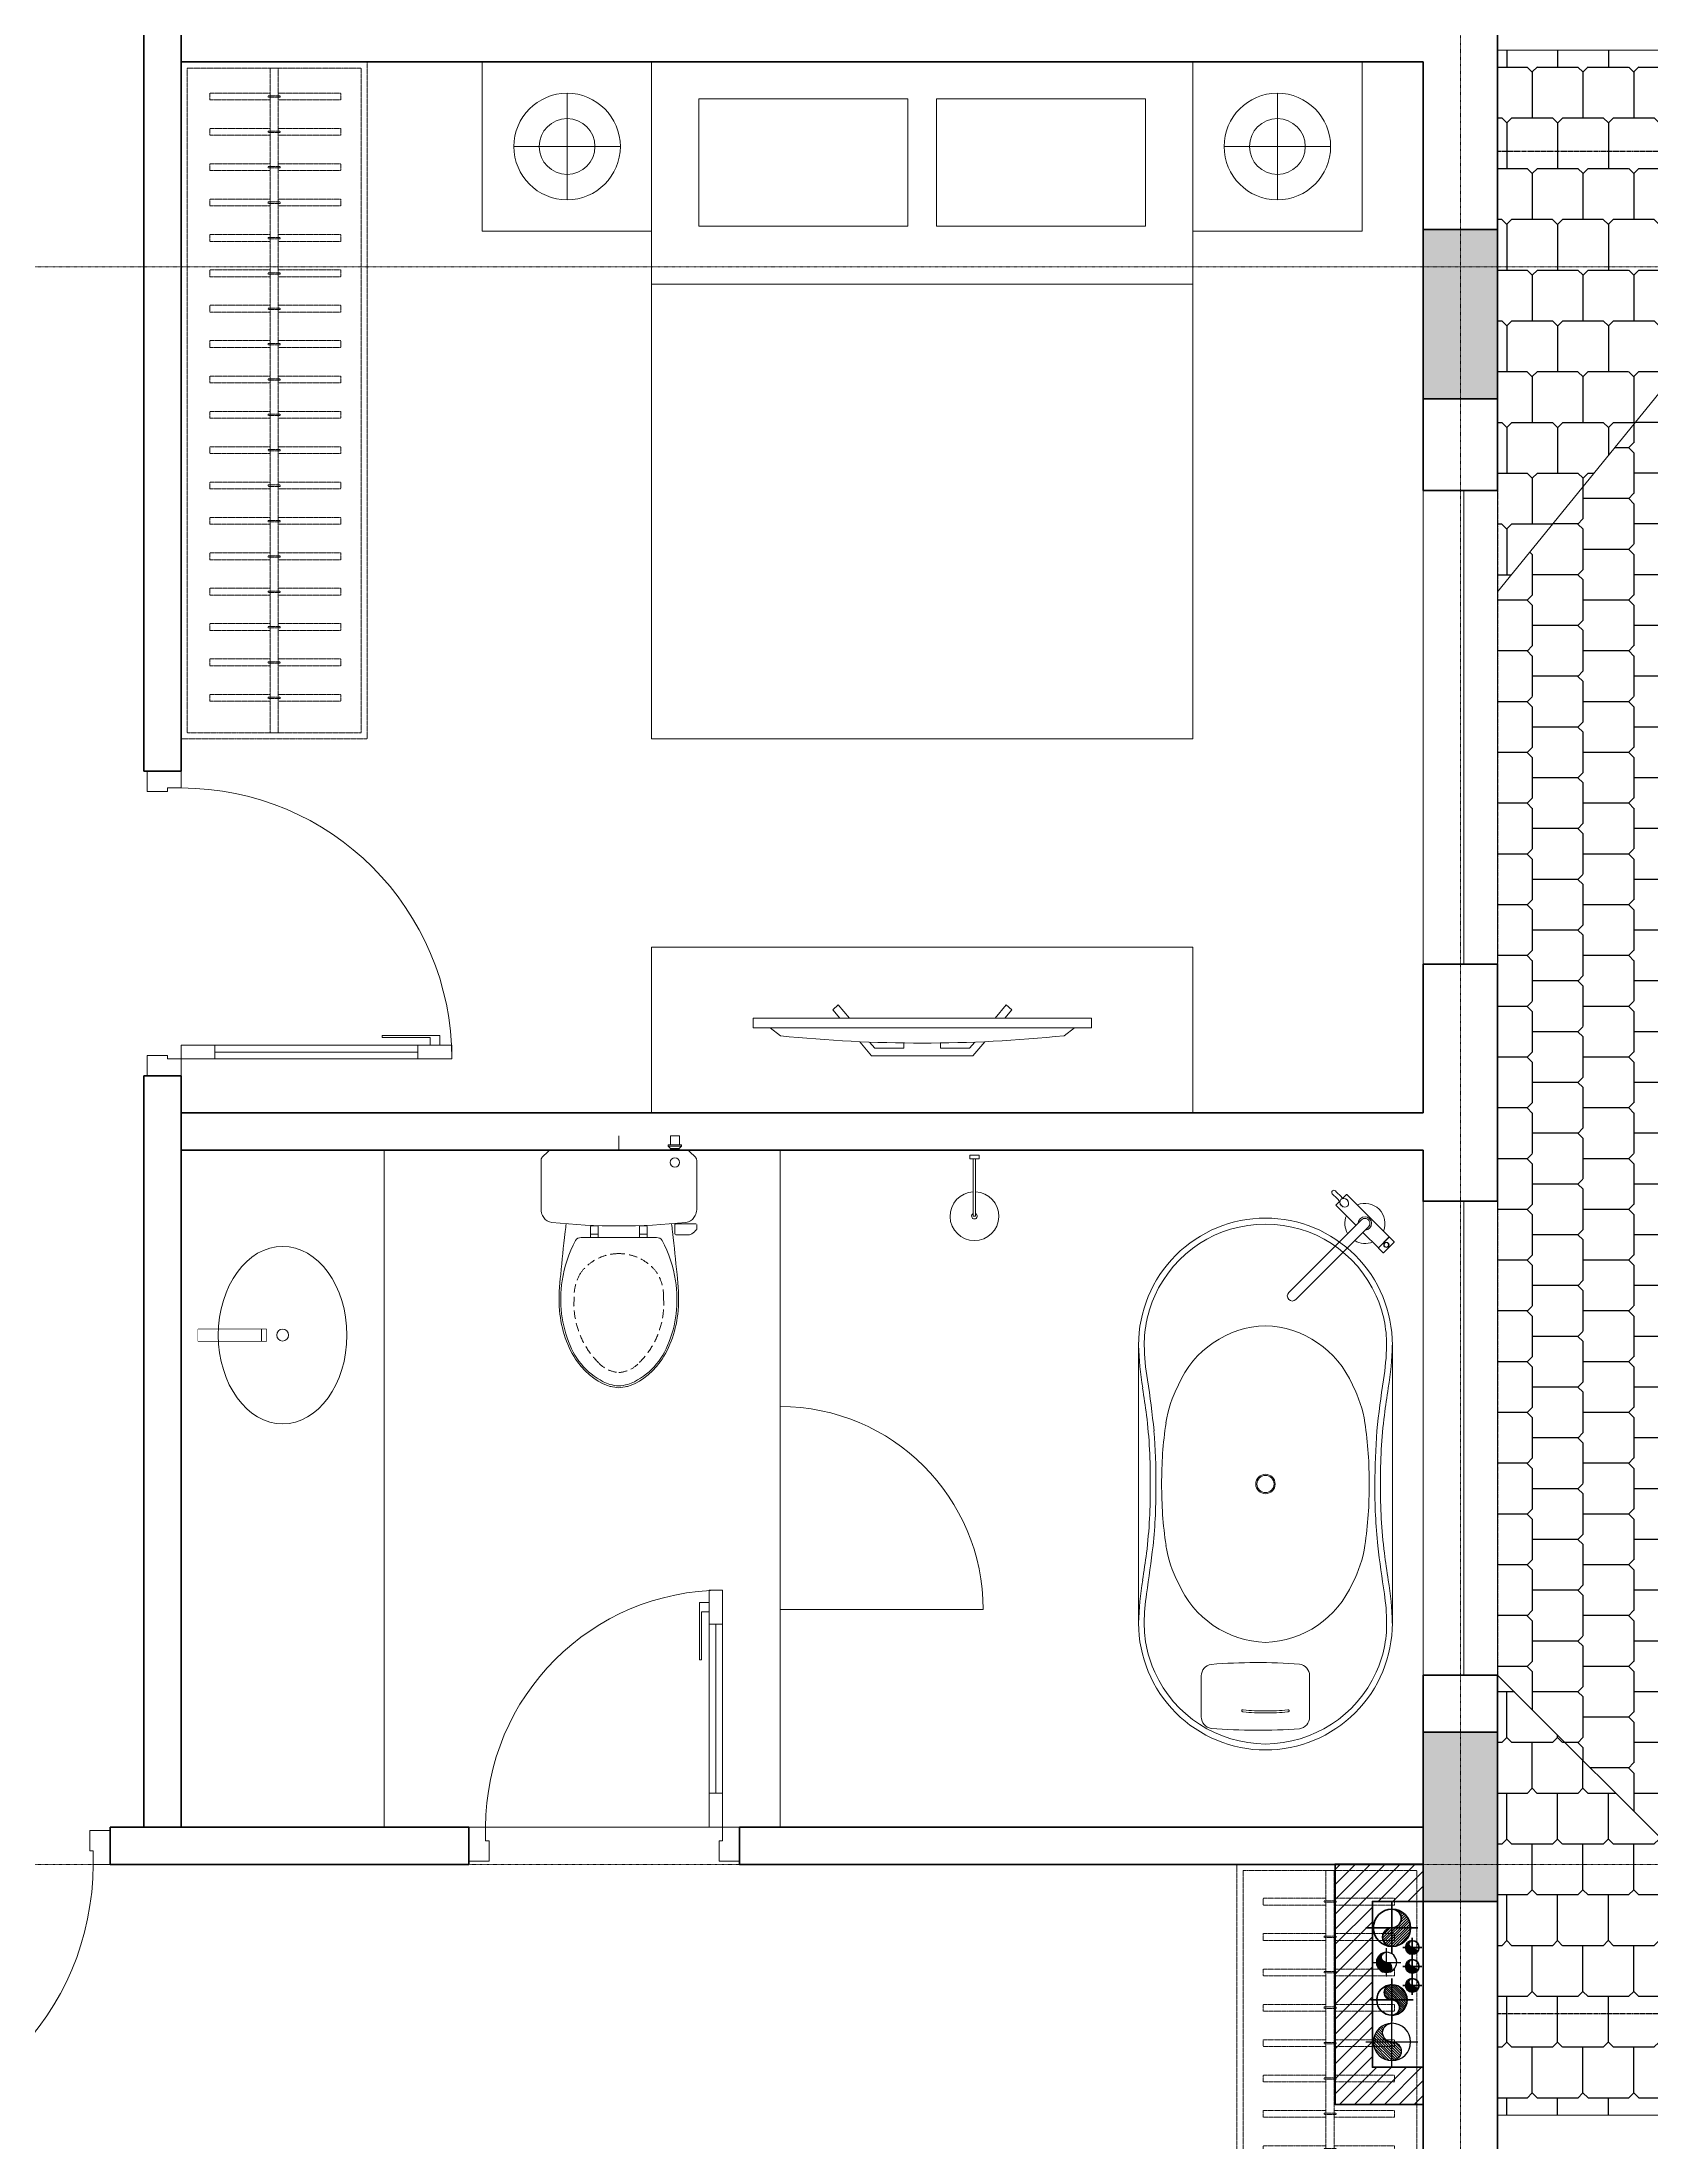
# Model space of a CAD drawing. Header units: millimetres. Extents: x -127141 to 682685, y -1234500 to 49778.
# Drawn here: x 273396 to 278151, y -274180 to -267976 of the extents above; entities that cross this region are included whole.
import ezdxf

# ---------------------------------------------------------------- set-up
doc = ezdxf.new("R2010")
doc.units = ezdxf.units.MM
doc.header["$MEASUREMENT"] = 0
doc.set_wipeout_variables(frame=1)
for name, pattern in [('$AUDIT_BAD_LTYPE2', [0]), ('CENTER2', [1.125, 0.75, -0.125, 0.125, -0.125]), ('CONTINOUS', [0]), ('DASHDOT', [1, 0.5, -0.25, 0, -0.25]), ('DIVIDEX22', [1.25, 0.625, -0.25, 0, -0.125, 0, -0.25]), ('HIDDEN', [0.75, 0.5, -0.25]), ('PHANTOM2', [1.25, 0.625, -0.125, 0.125, -0.125, 0.125, -0.125]), ('PHANTOM3', [1.5, 0.625, -0.125, 0.125, -0.125, 0.125, -0.125, 0.125, -0.125]), ('X-5M-G-MB PHONGNGU$0$HIDDEN2', [0.1875, 0.125, -0.0625]), ('xref-thap C (mb tang 32-2)$0$HIDDEN', [0.375, 0.25, -0.125])]:
    doc.linetypes.add(name, pattern=pattern)
for name, color, linetype, lineweight in [('-DOOR', 137, 'Continuous', 9), ('-FURNITURE', 46, 'Continuous', 9), ('-HATCH', 8, 'Continuous', 5), ('-LINE1', 7, 'Continuous', 18), ('-WALL', 4, 'Continuous', 35), ('A-COT VACH', 2, 'Continuous', 35), ('A-HATCH', 251, 'Continuous', 5), ('A-NET THAY', 125, 'Continuous', 18), ('A-TRUC', 251, 'DASHDOT', 5), ('A-TUONG', 7, 'Continuous', 35), ('N1.1-CN', 4, 'CONTINOUS', 35), ('N1.3-TN', 6, 'CENTER2', 35), ('N1.4-TP', 4, 'PHANTOM2', 35), ('N1.5-TH', 2, 'PHANTOM3', 30), ('N1.6-NM', 3, 'DIVIDEX22', 30), ('N4--1-OTHER1', 143, 'CONTINOUS', 15), ('N4-OTHER1', 143, 'CONTINOUS', 15)]:
    doc.layers.add(name, color=color, linetype=linetype, lineweight=lineweight)
doc.layers.add('13. NET HATCH', color=251, linetype='Continuous')
doc.styles.get("Standard").update_dxf_attribs({"font": 'arial.ttf'})

# ---------------------------------------------------------------- blocks, each defined once
blk = doc.blocks.new('*U67')
at = {"linetype": '$AUDIT_BAD_LTYPE2'}
for p, q in [((70, 100), (70, 700)), ((90, 700), (90, 100))]:
    blk.add_line(p, q, dxfattribs=at)
for points in [[(50, 700), (90, 700), (90, 800), (50, 800), (50, 700)], [(50, 702.9), (50, 100)], [(50, 100), (90, 100), (90, 0), (50, 0), (50, 100)]]:
    blk.add_lwpolyline(points)
for points in [[(118.3, 594.5), (118.3, 764.1), (90, 764.1), (90, 735.9), (112.6, 735.9), (112.6, 594.5)], [(0, 0), (50, 0), (50, -40), (60, -40), (60, -100), (0, -100)], [(900, 0), (850, 0), (850, -40), (840, -40), (840, -100), (900, -100)]]:
    blk.add_lwpolyline(points, close=True)
at = {"linetype": '$AUDIT_BAD_LTYPE2', "ltscale": 0.3}
blk.add_arc((50, 0), 800, 0, 90, dxfattribs=at)
blk = doc.blocks.new('*U122')
at = {"linetype": '$AUDIT_BAD_LTYPE2'}
for p, q in [((70, 100), (70, 600)), ((90, 600), (90, 100))]:
    blk.add_line(p, q, dxfattribs=at)
for points in [[(50, 600), (90, 600), (90, 700), (50, 700), (50, 600)], [(50, 602.9), (50, 100)], [(50, 100), (90, 100), (90, 0), (50, 0), (50, 100)]]:
    blk.add_lwpolyline(points)
for points in [[(118.3, 494.5), (118.3, 664.1), (90, 664.1), (90, 635.9), (112.6, 635.9), (112.6, 494.5)], [(0, 0), (50, 0), (50, -40), (60, -40), (60, -100), (0, -100)], [(800, 0), (750, 0), (750, -40), (740, -40), (740, -100), (800, -100)]]:
    blk.add_lwpolyline(points, close=True)
at = {"linetype": '$AUDIT_BAD_LTYPE2', "ltscale": 0.3}
blk.add_arc((50, 0), 700, 0, 90, dxfattribs=at)
blk = doc.blocks.new('A$C4D045CFB')
at = {"layer": '13. NET HATCH'}
h = blk.add_hatch(dxfattribs=at)
h.set_pattern_fill('MAIGO-12', color=256, scale=300, angle=180)
h.set_pattern_definition([(180, (-90, 1e-14), (-75, -150), [120, -30, 120, -30]), (270, (-75, -15), (75, -150), [135, -165]), (225, (-60, 7e-15), (-75, -150), [21.2132, -403.051]), (315, (-90, 1e-14), (75, -150), [21.2132, -403.051])])
h.paths.add_polyline_path([(1300, 6100.5), (1300, 5215.3), (1300, 5229.6), (1300, 4500), (0, 6100.5)])
h = blk.add_hatch(dxfattribs=at)
h.set_pattern_fill('MAIGO-12', color=256, scale=300, angle=270)
h.set_pattern_definition([(270, (-2e-14, -90), (150, -75), [120, -30, 120, -30]), (0, (15, -75), (150, 75), [135, -165]), (315, (-1e-14, -60), (150, -75), [21.2132, -403.051]), (45, (-2e-14, -90), (150, 75), [21.2132, -403.051])])
h.paths.add_polyline_path([(0, 6100.5), (1300, 4500), (1300, 1300), (0, 0)])
h = blk.add_hatch(dxfattribs=at)
h.set_pattern_fill('MAIGO-12', color=256, scale=300)
h.set_pattern_definition([(0, (90, 0), (75, 150), [120, -30, 120, -30]), (90, (75, 15), (-75, 150), [135, -165]), (45, (60, 0), (75, 150), [21.213, -403.051]), (135, (90, 0), (-75, 150), [21.213, -403.051])])
h.paths.add_polyline_path([(1300, 1300), (1300, 0), (0, 0)])
at = {"layer": '-LINE1'}
for p, q in [((0, 0), (0, 6100.5)), ((0, 6100.5), (1300, 6100.5)), ((0, 6100.5), (1300, 4500)), ((0, 0), (1300, 1300)), ((1300, 0), (0, 0))]:
    blk.add_line(p, q, dxfattribs=at)
at = {"layer": 'Defpoints', "linetype": 'HIDDEN', "ltscale": 5}
blk.add_lwpolyline([(1300, 300), (300, 300), (300, 5800.5), (1300, 5800.5)], close=True, dxfattribs=at)
blk = doc.blocks.new('G1600')
for p, q in [((137477.1, -212827.2), (139077.1, -212827.2)), ((137227.7, -213391.7), (137227.7, -213076.9)), ((139326.5, -213391.7), (139326.5, -213076.9)), ((137385.1, -213234.3), (137070.3, -213234.3)), ((139169, -213234.3), (139483.9, -213234.3))]:
    blk.add_line(p, q)
blk.add_lwpolyline([(137477.1, -213484.2), (137477.1, -211484.2), (139077.1, -211484.2), (139077.1, -213484.2), (137477.1, -213484.2)])
for points in [[(136977.1, -213484.2), (136977.1, -212984.4), (137477.1, -212984.4), (137477.1, -213484.2)], [(137617.1, -213375.2), (137617.1, -212998.7), (138234.6, -212998.7), (138234.6, -213375.2)], [(138937.1, -213375.2), (138937.1, -212998.7), (138319.6, -212998.7), (138319.6, -213375.2)], [(139577.1, -213484.2), (139577.1, -212984.4), (139077.1, -212984.4), (139077.1, -213484.2)]]:
    blk.add_lwpolyline(points, close=True)
for centre, radius in [((137227.7, -213234.3), 157.4), ((139326.5, -213234.3), 157.4), ((137227.7, -213234.3), 82.4), ((139326.5, -213234.3), 82.4)]:
    blk.add_circle(centre, radius)
blk = doc.blocks.new('*U91')
at = {"linetype": 'X-5M-G-MB PHONGNGU$0$HIDDEN2'}
for points in [[(0, 600), (0, 0), (2181.8, 0), (2181.8, 600)], [(2161.8, 580), (2161.8, 20), (20, 20), (20, 580)], [(2161.8, 286.7), (2161.8, 313.1), (20, 313.1), (20, 286.7)], [(113.8, 319.2), (109.4, 319.2), (109.4, 280.4), (113.8, 280.4)], [(227.8, 319.2), (223.4, 319.2), (223.4, 280.4), (227.8, 280.4)], [(341.8, 319.2), (337.4, 319.2), (337.4, 280.4), (341.8, 280.4)], [(455.8, 319.2), (451.4, 319.2), (451.4, 280.4), (455.8, 280.4)], [(569.8, 319.2), (565.4, 319.2), (565.4, 280.4), (569.8, 280.4)], [(683.8, 319.2), (679.4, 319.2), (679.4, 280.4), (683.8, 280.4)], [(797.8, 319.2), (793.4, 319.2), (793.4, 280.4), (797.8, 280.4)], [(911.8, 319.2), (907.4, 319.2), (907.4, 280.4), (911.8, 280.4)], [(1025.8, 319.2), (1021.4, 319.2), (1021.4, 280.4), (1025.8, 280.4)], [(1139.8, 319.2), (1135.4, 319.2), (1135.4, 280.4), (1139.8, 280.4)], [(1253.8, 319.2), (1249.4, 319.2), (1249.4, 280.4), (1253.8, 280.4)], [(1367.8, 319.2), (1363.4, 319.2), (1363.4, 280.4), (1367.8, 280.4)], [(1481.8, 319.2), (1477.4, 319.2), (1477.4, 280.4), (1481.8, 280.4)], [(1595.8, 319.2), (1591.4, 319.2), (1591.4, 280.4), (1595.8, 280.4)], [(1709.8, 319.2), (1705.4, 319.2), (1705.4, 280.4), (1709.8, 280.4)], [(1823.8, 319.2), (1819.4, 319.2), (1819.4, 280.4), (1823.8, 280.4)], [(1937.8, 319.2), (1933.4, 319.2), (1933.4, 280.4), (1937.8, 280.4)], [(2051.8, 319.2), (2047.4, 319.2), (2047.4, 280.4), (2051.8, 280.4)]]:
    blk.add_lwpolyline(points, close=True, dxfattribs=at)
for points in [[(122.2, 313.1), (122.2, 515.2), (100.2, 515.2), (100.2, 313.1)], [(236.2, 313.1), (236.2, 515.2), (214.2, 515.2), (214.2, 313.1)], [(350.2, 313.1), (350.2, 515.2), (328.2, 515.2), (328.2, 313.1)], [(464.2, 313.1), (464.2, 515.2), (442.2, 515.2), (442.2, 313.1)], [(578.2, 313.1), (578.2, 515.2), (556.2, 515.2), (556.2, 313.1)], [(692.2, 313.1), (692.2, 515.2), (670.2, 515.2), (670.2, 313.1)], [(806.2, 313.1), (806.2, 515.2), (784.2, 515.2), (784.2, 313.1)], [(920.2, 313.1), (920.2, 515.2), (898.2, 515.2), (898.2, 313.1)], [(1034.2, 313.1), (1034.2, 515.2), (1012.2, 515.2), (1012.2, 313.1)], [(1148.2, 313.1), (1148.2, 515.2), (1126.2, 515.2), (1126.2, 313.1)], [(1262.2, 313.1), (1262.2, 515.2), (1240.2, 515.2), (1240.2, 313.1)], [(1376.2, 313.1), (1376.2, 515.2), (1354.2, 515.2), (1354.2, 313.1)], [(1490.2, 313.1), (1490.2, 515.2), (1468.2, 515.2), (1468.2, 313.1)], [(1604.2, 313.1), (1604.2, 515.2), (1582.2, 515.2), (1582.2, 313.1)], [(1718.2, 313.1), (1718.2, 515.2), (1696.2, 515.2), (1696.2, 313.1)], [(1832.2, 313.1), (1832.2, 515.2), (1810.2, 515.2), (1810.2, 313.1)], [(1946.2, 313.1), (1946.2, 515.2), (1924.2, 515.2), (1924.2, 313.1)], [(2060.2, 313.1), (2060.2, 515.2), (2038.2, 515.2), (2038.2, 313.1)], [(100.2, 286.7), (100.2, 92.1), (122.2, 92.1), (122.2, 286.7)], [(214.2, 286.7), (214.2, 92.1), (236.2, 92.1), (236.2, 286.7)], [(328.2, 286.7), (328.2, 92.1), (350.2, 92.1), (350.2, 286.7)], [(442.2, 286.7), (442.2, 92.1), (464.2, 92.1), (464.2, 286.7)], [(556.2, 286.7), (556.2, 92.1), (578.2, 92.1), (578.2, 286.7)], [(670.2, 286.7), (670.2, 92.1), (692.2, 92.1), (692.2, 286.7)], [(784.2, 286.7), (784.2, 92.1), (806.2, 92.1), (806.2, 286.7)], [(898.2, 286.7), (898.2, 92.1), (920.2, 92.1), (920.2, 286.7)], [(1012.2, 286.7), (1012.2, 92.1), (1034.2, 92.1), (1034.2, 286.7)], [(1126.2, 286.7), (1126.2, 92.1), (1148.2, 92.1), (1148.2, 286.7)], [(1240.2, 286.7), (1240.2, 92.1), (1262.2, 92.1), (1262.2, 286.7)], [(1354.2, 286.7), (1354.2, 92.1), (1376.2, 92.1), (1376.2, 286.7)], [(1468.2, 286.7), (1468.2, 92.1), (1490.2, 92.1), (1490.2, 286.7)], [(1582.2, 286.7), (1582.2, 92.1), (1604.2, 92.1), (1604.2, 286.7)], [(1696.2, 286.7), (1696.2, 92.1), (1718.2, 92.1), (1718.2, 286.7)], [(1810.2, 286.7), (1810.2, 92.1), (1832.2, 92.1), (1832.2, 286.7)], [(1924.2, 286.7), (1924.2, 92.1), (1946.2, 92.1), (1946.2, 286.7)], [(2038.2, 286.7), (2038.2, 92.1), (2060.2, 92.1), (2060.2, 286.7)]]:
    blk.add_lwpolyline(points, dxfattribs=at)
blk = doc.blocks.new('XR.MB.LM123$0$tvi 1')
blk.add_lwpolyline([(28.5, 0), (28.5, -1000), (0, -1000), (0, 0)], close=True)
for points in [[(28.5, -50.3), (52.4, -80.9)], [(-24.1, -235.6), (-39.1, -251.8)], [(0, -256), (-24.1, -235.6)], [(0, -284.8), (-39.1, -251.8)], [(69.7, -315.1), (111.2, -350.3), (111.2, -649.7), (69.7, -684.9)], [(89.1, -445.7), (89.1, -360), (70.9, -344.6)], [(89.1, -445.7), (73.5, -445.7)], [(89.1, -554.3), (89.1, -640), (70.9, -655.4)], [(89.1, -554.3), (73.5, -554.3)], [(0, -715.2), (-39.1, -748.2)], [(0, -744), (-24.1, -764.4)], [(-24.1, -764.4), (-39.1, -748.2)], [(28.5, -949.7), (52.4, -919.1)]]:
    blk.add_lwpolyline(points)
blk.add_arc((-4025.2, -500), 4099, 354.13109, 5.86891)
blk = doc.blocks.new('A$C52EE6B0C')
for p, q in [((-16.37, 13.77), (15.9, 13.77)), ((-16.37, -15.76), (15.93, -15.76))]:
    blk.add_line(p, q)
for radius in [1.13, 0.996]:
    blk.add_circle((-0.24, -1), radius)
for centre, radius, start, end in [((-16.41, -1), 14.76, 90, 180.006), ((-16.42, -0.89), 13.99, 89.8926, 114.0143), ((-17.29, -21.21), 34.98, 80.3254, 88.5595), ((-16.98, -16.37), 29.48, 80.9553, 88.8517), ((3.03, 107.78), 96.28, 260.8064, 264.3565), ((9.14, 147.9), 136.17, 261.3218, 262.6566), ((-1.06, 71.28), 58.88, 262.9723, 270.8035), ((0.59, 71.28), 58.88, 269.1965, 277.0277), ((-17.53, 211.73), 201.15, 276.9922, 278.5968), ((-9.61, 147.9), 136.17, 277.3434, 278.6782), ((16.81, -21.21), 34.98, 91.4405, 99.6746), ((16.16, -11.31), 24.42, 90.5716, 98.5262), ((16.05, -0.38), 13.48, 65.524, 90.5716), ((15.93, -1), 14.76, 359.994, 90), ((-16.38, -0.98), 14.09, 114.0143, 180.0588), ((-5.32, -3.05), 13.78, 98.5198, 117.8513), ((-0.48, -35.37), 46.45, 89.6984, 98.5198), ((-0.65, 82.84), 71.1, 265.3361, 270.3355), ((0.3, 78.21), 66.47, 269.5363, 275.751), ((0.01, -35.37), 46.45, 81.4802, 90.3016), ((4.85, -3.05), 13.78, 62.1487, 81.4802), ((15.73, -1.1), 14.27, 0.4019, 65.524), ((-7.23, -1.36), 11.43, 113.3669, 178.172), ((6.75, -1.36), 11.43, 1.828, 66.6331), ((26.29, 1.61), 0.268, 160.8079, 185.6776), ((0.73, -0.93), 25.42, 359.8448, 5.6776), ((26.15, 1.66), 0.116, 123.4741, 160.8079), ((26.12, 1.7), 0.0687, 85.7912, 123.4741), ((26.12, 1.67), 0.102, 39.0943, 85.7912), ((26, 1.56), 0.258, 4.9413, 41.0024), ((1.49, -0.94), 24.9, 359.8607, 5.8154), ((-16.41, -1), 14.76, 179.994, 270), ((-16.38, -1.01), 14.09, 179.9411, 245.9857), ((-7.23, -0.63), 11.43, 181.828, 246.6331), ((6.75, -0.63), 11.43, 293.3669, 358.172), ((15.93, -1), 14.76, 270, 0.006), ((15.73, -0.9), 14.27, 294.476, 359.5981), ((0.73, -1.07), 25.42, 354.3224, 0.1552), ((1.49, -1.06), 24.9, 354.1846, 0.1393), ((26.29, -3.61), 0.268, 174.3224, 199.1921), ((26.15, -3.66), 0.116, 199.1921, 236.5259), ((26.12, -3.7), 0.0687, 236.5259, 274.2088), ((26.12, -3.66), 0.102, 274.2088, 320.9057), ((26, -3.56), 0.258, 318.9976, 355.0587), ((-5.32, 1.06), 13.78, 242.1487, 261.4802), ((4.85, 1.06), 13.78, 278.5198, 297.8513), ((-16.42, -1.11), 13.99, 245.9857, 270.1074), ((3.03, -109.78), 96.28, 95.6435, 99.1936), ((-1.06, -73.27), 58.88, 89.1965, 97.0277), ((-0.48, 33.38), 46.45, 261.4802, 270.3016), ((-0.65, -84.84), 71.1, 89.6645, 94.6639), ((0.01, 33.38), 46.45, 269.6984, 278.5198), ((0.3, -80.2), 66.47, 84.249, 90.4637), ((0.59, -73.27), 58.88, 82.9723, 90.8035), ((-17.53, -213.72), 201.15, 81.4032, 83.0078), ((16.05, -1.62), 13.48, 269.4284, 294.476), ((-17.29, 19.21), 34.98, 271.4405, 279.6746), ((-16.98, 14.38), 29.48, 271.1483, 279.0447), ((9.14, -149.89), 136.17, 97.3434, 98.6782), ((-9.61, -149.89), 136.17, 81.3218, 82.6566), ((16.81, 19.21), 34.98, 260.3254, 268.5595), ((16.16, 9.32), 24.42, 261.4738, 269.4284)]:
    blk.add_arc(centre, radius, start, end)
at = {"layer": 'Defpoints'}
for tag, p in [('MODELNUMBER', (-0.24, -0.98)), ('TRADENAME', (-0.24, -0.99)), ('PRODUCT', (-0.24, -0.99)), ('MATERIAL', (-0.24, -0.99))]:
    blk.add_attdef(tag, p, '', height=0.000938, dxfattribs=at)
blk = doc.blocks.new('A$C4D835AF5')
at = {"layer": '-FURNITURE', "ltscale": 8}
for p, q in [((-3.94, 0.33), (-3.94, 0.87)), ((-3.86, 0.31), (-3.92, 0.31)), ((3.15, 0.91), (-3.9, 0.91)), ((-3.55, 0.46), (-3.55, 0.49)), ((-3.34, 0.49), (-3.34, 0.46)), ((-0.59, 0), (-0.59, -12.09)), ((0.59, 0), (0.59, -12.09)), ((3.15, -0.91), (3.15, 0.91)), ((3.17, 0.9), (3.15, 0.9)), ((3.17, -0.9), (3.17, 0.9)), ((3.19, 0.91), (3.98, 0.91)), ((4, -0.89), (4, 0.89)), ((-3.94, -0.87), (-3.94, -0.33)), ((-3.86, -0.31), (-3.92, -0.31)), ((-0.59, -0.91), (-3.9, -0.91)), ((-3.7, -0.45), (-3.7, -0.42)), ((-3.63, -0.46), (-3.62, -0.45)), ((-3.59, -0.47), (-3.59, -0.46)), ((-3.52, -0.47), (-3.52, -0.47)), ((-3.48, -0.49), (-3.49, -0.47)), ((-3.41, -0.49), (-3.4, -0.47)), ((-3.37, -0.47), (-3.37, -0.47)), ((-3.3, -0.47), (-3.3, -0.46)), ((-3.26, -0.46), (-3.27, -0.45)), ((-3.19, -0.45), (-3.19, -0.42)), ((3.15, -0.91), (0.59, -0.91)), ((3.17, -0.9), (3.15, -0.9)), ((3.19, -0.91), (3.98, -0.91))]:
    blk.add_line(p, q, dxfattribs=at)
for radius in [0.311, 0.264]:
    blk.add_circle((3.58, 0), radius, dxfattribs=at)
for centre, radius, start, end in [((-5.16, 0), 0.25, 92.2606, 178.0931), ((-5.17, -0.01), 0.24, 175.3989, 267.6837), ((-5.41, -2528.91), 2529.16, 89.96608, 89.99458), ((-3.9, 0.87), 0.0394, 90, 180), ((-3.92, 0.33), 0.0197, 180, 270), ((-3.44, -0.18), 0.68, 90.0156, 98.8981), ((-3.45, -0.18), 0.68, 81.1019, 89.9843), ((0, 0), 2.36, 22.5403, 157.4597), ((0, 0), 0.787, 318.5904, 221.4096), ((0, 0), 0.591, 0, 180), ((3.19, 0.89), 0.0197, 90, 180), ((3.98, 0.89), 0.0197, 0, 90), ((-4.56, 275.44), 275.69, 269.8714, 270.1344), ((-3.92, -0.33), 0.0197, 90, 180), ((-3.9, -0.87), 0.0394, 180, 270), ((-3.69, -0.45), 0.0116, 184.9731, 258.0341), ((-3.65, -0.25), 0.212, 257.2816, 272.5837), ((-3.64, -0.45), 0.0113, 272.4657, 345.4476), ((-3.58, -0.47), 0.0111, 186.415, 247.4427), ((-3.54, -0.29), 0.191, 257.5175, 274.7853), ((-3.53, -0.47), 0.013, 270.8628, 343.9334), ((-3.47, -0.49), 0.0123, 192.379, 260.1423), ((-3.45, -0.3), 0.207, 262.2006, 277.9341), ((-3.42, -0.49), 0.0113, 277.3078, 350.62), ((-3.36, -0.47), 0.012, 194.1286, 259.0417), ((-3.34, -0.27), 0.209, 264.2063, 279.0284), ((-3.31, -0.47), 0.013, 269.1876, 350.2219), ((-3.25, -0.45), 0.0111, 194.1922, 261.8514), ((-3.24, -0.24), 0.225, 267.1756, 281.6728), ((-3.2, -0.45), 0.0128, 280.6032, 352.1474), ((0, 0), 2.36, 202.5403, 255.4906), ((0, 0), 2.36, 284.5093, 337.4597), ((3.19, -0.89), 0.0197, 180, 270), ((3.98, -0.89), 0.0197, 270, 0), ((0, -12.09), 0.591, 180, 0)]:
    blk.add_arc(centre, radius, start, end, dxfattribs=at)
blk.add_ellipse((-3.44, 0), major_axis=(0.555, 0), ratio=0.849194, dxfattribs=at)
for tag, p in [('MODELNUMBER', (0, 0.01)), ('TRADENAME', (0, 0.01)), ('PRODUCT', (0, 0.01)), ('MATERIAL', (0, 0))]:
    blk.add_attdef(tag, p, '', height=0.001, dxfattribs=at)
blk = doc.blocks.new('A$C513779E1')
at = {"layer": '-FURNITURE', "ltscale": 5}
for p, q in [((-155.7, -560.1), (-155.7, -682.4)), ((164.3, -560.8), (164.3, -681.6))]:
    blk.add_line(p, q, dxfattribs=at)
for centre, radius, start, end in [((-121.5, -559.8), 34.2, 97.7975, 180.47864), ((-0.7, -2204.4), 1683.2, 85.38531, 94.27463), ((130.1, -560.6), 34.2, 359.55879, 82.23993), ((-121.5, -682.7), 34.2, 179.46505, 262.14619), ((130.1, -681.9), 34.2, 277.70376, 0.3849), ((-1.1, 961.9), 1683.2, 265.73815, 274.62744)]:
    blk.add_arc(centre, radius, start, end, dxfattribs=at)
at = {"layer": '-FURNITURE', "ltscale": 8}
ref = blk.add_blockref('A$C4D835AF5', (-319.2, 776.1), dxfattribs=dict(at, xscale=-25.08682081009749, yscale=25.08682081009749, zscale=25.08682081009749, rotation=45))
ref.add_attrib('MODELNUMBER', 'K-T97328-4', (-319.3, 776.3), dxfattribs={"layer": 'Defpoints', "height": 0.0251, "rotation": 225})
ref.add_attrib('TRADENAME', 'PURIST', (-319.2, 776.3), dxfattribs={"layer": 'Defpoints', "height": 0.0251, "rotation": 225})
ref.add_attrib('PRODUCT', 'BATH FILLER', (-319.2, 776.2), dxfattribs={"layer": 'Defpoints', "height": 0.0251, "rotation": 225})
ref.add_attrib('MATERIAL', 'PREMIUM MATERIALS', (-319.2, 776.2), dxfattribs={"layer": 'Defpoints', "height": 0.0251, "rotation": 225})
at = {"layer": '-FURNITURE'}
ref = blk.add_blockref('A$C52EE6B0C', (0, 0), dxfattribs=dict(at, xscale=25.39829667096628, yscale=25.39829667096628, zscale=25.39829667096628, rotation=270))
ref.add_attrib('MODELNUMBER', 'K-1800', (0, 0), dxfattribs={"layer": 'Defpoints', "height": 0.0254, "rotation": 270})
ref.add_attrib('TRADENAME', 'ABRAZO', (0, 0), dxfattribs={"layer": 'Defpoints', "height": 0.0254, "rotation": 270})
ref.add_attrib('PRODUCT', 'BATH', (-0.1, 0), dxfattribs={"layer": 'Defpoints', "height": 0.0254, "rotation": 270})
ref.add_attrib('MATERIAL', 'LITHOCAST', (-0.1, 0), dxfattribs={"layer": 'Defpoints', "height": 0.0254, "rotation": 270})
blk = doc.blocks.new('A$Cbeb9f07c')
for points in [[(241.8, 68.5), (241.8, 75.5), (72, 75.5), (72, 68.5)], [(252, 58.4), (252, 85.5), (241.8, 85.5), (241.8, 58.4)]]:
    blk.add_lwpolyline(points, close=True)
for radius, start, end in [(72, 2.78, 357.19866), (8.35, 24.82488, 335.15379)]:
    blk.add_arc((72, 72), radius, start, end)
blk = doc.blocks.new('*U1342')
at = {"linetype": 'X-5M-G-MB PHONGNGU$0$HIDDEN2'}
for points in [[(0, 600), (0, 0), (3652.2, 0), (3652.2, 600)], [(3632.2, 580), (3632.2, 20), (20, 20), (20, 580)], [(3632.2, 286.7), (3632.2, 313.1), (20, 313.1), (20, 286.7)], [(113.8, 319.2), (109.4, 319.2), (109.4, 280.4), (113.8, 280.4)], [(227.8, 319.2), (223.4, 319.2), (223.4, 280.4), (227.8, 280.4)], [(341.8, 319.2), (337.4, 319.2), (337.4, 280.4), (341.8, 280.4)], [(455.8, 319.2), (451.4, 319.2), (451.4, 280.4), (455.8, 280.4)], [(569.8, 319.2), (565.4, 319.2), (565.4, 280.4), (569.8, 280.4)], [(683.8, 319.2), (679.4, 319.2), (679.4, 280.4), (683.8, 280.4)], [(797.8, 319.2), (793.4, 319.2), (793.4, 280.4), (797.8, 280.4)], [(911.8, 319.2), (907.4, 319.2), (907.4, 280.4), (911.8, 280.4)], [(1025.8, 319.2), (1021.4, 319.2), (1021.4, 280.4), (1025.8, 280.4)], [(1139.8, 319.2), (1135.4, 319.2), (1135.4, 280.4), (1139.8, 280.4)], [(1253.8, 319.2), (1249.4, 319.2), (1249.4, 280.4), (1253.8, 280.4)], [(1367.8, 319.2), (1363.4, 319.2), (1363.4, 280.4), (1367.8, 280.4)], [(1481.8, 319.2), (1477.4, 319.2), (1477.4, 280.4), (1481.8, 280.4)], [(1595.8, 319.2), (1591.4, 319.2), (1591.4, 280.4), (1595.8, 280.4)], [(1709.8, 319.2), (1705.4, 319.2), (1705.4, 280.4), (1709.8, 280.4)], [(1823.8, 319.2), (1819.4, 319.2), (1819.4, 280.4), (1823.8, 280.4)], [(1937.8, 319.2), (1933.4, 319.2), (1933.4, 280.4), (1937.8, 280.4)], [(2051.8, 319.2), (2047.4, 319.2), (2047.4, 280.4), (2051.8, 280.4)], [(2165.8, 319.2), (2161.4, 319.2), (2161.4, 280.4), (2165.8, 280.4)], [(2279.8, 319.2), (2275.4, 319.2), (2275.4, 280.4), (2279.8, 280.4)], [(2393.8, 319.2), (2389.4, 319.2), (2389.4, 280.4), (2393.8, 280.4)], [(2507.8, 319.2), (2503.4, 319.2), (2503.4, 280.4), (2507.8, 280.4)], [(2621.8, 319.2), (2617.4, 319.2), (2617.4, 280.4), (2621.8, 280.4)], [(2735.8, 319.2), (2731.4, 319.2), (2731.4, 280.4), (2735.8, 280.4)], [(2849.8, 319.2), (2845.4, 319.2), (2845.4, 280.4), (2849.8, 280.4)], [(2963.8, 319.2), (2959.4, 319.2), (2959.4, 280.4), (2963.8, 280.4)], [(3077.8, 319.2), (3073.4, 319.2), (3073.4, 280.4), (3077.8, 280.4)], [(3191.8, 319.2), (3187.4, 319.2), (3187.4, 280.4), (3191.8, 280.4)], [(3305.8, 319.2), (3301.4, 319.2), (3301.4, 280.4), (3305.8, 280.4)], [(3419.8, 319.2), (3415.4, 319.2), (3415.4, 280.4), (3419.8, 280.4)], [(3533.8, 319.2), (3529.4, 319.2), (3529.4, 280.4), (3533.8, 280.4)]]:
    blk.add_lwpolyline(points, close=True, dxfattribs=at)
for points in [[(122.2, 313.1), (122.2, 515.2), (100.2, 515.2), (100.2, 313.1)], [(236.2, 313.1), (236.2, 515.2), (214.2, 515.2), (214.2, 313.1)], [(350.2, 313.1), (350.2, 515.2), (328.2, 515.2), (328.2, 313.1)], [(464.2, 313.1), (464.2, 515.2), (442.2, 515.2), (442.2, 313.1)], [(578.2, 313.1), (578.2, 515.2), (556.2, 515.2), (556.2, 313.1)], [(692.2, 313.1), (692.2, 515.2), (670.2, 515.2), (670.2, 313.1)], [(806.2, 313.1), (806.2, 515.2), (784.2, 515.2), (784.2, 313.1)], [(920.2, 313.1), (920.2, 515.2), (898.2, 515.2), (898.2, 313.1)], [(1034.2, 313.1), (1034.2, 515.2), (1012.2, 515.2), (1012.2, 313.1)], [(1148.2, 313.1), (1148.2, 515.2), (1126.2, 515.2), (1126.2, 313.1)], [(1262.2, 313.1), (1262.2, 515.2), (1240.2, 515.2), (1240.2, 313.1)], [(1376.2, 313.1), (1376.2, 515.2), (1354.2, 515.2), (1354.2, 313.1)], [(1490.2, 313.1), (1490.2, 515.2), (1468.2, 515.2), (1468.2, 313.1)], [(1604.2, 313.1), (1604.2, 515.2), (1582.2, 515.2), (1582.2, 313.1)], [(1718.2, 313.1), (1718.2, 515.2), (1696.2, 515.2), (1696.2, 313.1)], [(1832.2, 313.1), (1832.2, 515.2), (1810.2, 515.2), (1810.2, 313.1)], [(1946.2, 313.1), (1946.2, 515.2), (1924.2, 515.2), (1924.2, 313.1)], [(2060.2, 313.1), (2060.2, 515.2), (2038.2, 515.2), (2038.2, 313.1)], [(2174.2, 313.1), (2174.2, 515.2), (2152.2, 515.2), (2152.2, 313.1)], [(2288.2, 313.1), (2288.2, 515.2), (2266.2, 515.2), (2266.2, 313.1)], [(2402.2, 313.1), (2402.2, 515.2), (2380.2, 515.2), (2380.2, 313.1)], [(2516.2, 313.1), (2516.2, 515.2), (2494.2, 515.2), (2494.2, 313.1)], [(2630.2, 313.1), (2630.2, 515.2), (2608.2, 515.2), (2608.2, 313.1)], [(2744.2, 313.1), (2744.2, 515.2), (2722.2, 515.2), (2722.2, 313.1)], [(2858.2, 313.1), (2858.2, 515.2), (2836.2, 515.2), (2836.2, 313.1)], [(2972.2, 313.1), (2972.2, 515.2), (2950.2, 515.2), (2950.2, 313.1)], [(3086.2, 313.1), (3086.2, 515.2), (3064.2, 515.2), (3064.2, 313.1)], [(3200.2, 313.1), (3200.2, 515.2), (3178.2, 515.2), (3178.2, 313.1)], [(3314.2, 313.1), (3314.2, 515.2), (3292.2, 515.2), (3292.2, 313.1)], [(3428.2, 313.1), (3428.2, 515.2), (3406.2, 515.2), (3406.2, 313.1)], [(3542.2, 313.1), (3542.2, 515.2), (3520.2, 515.2), (3520.2, 313.1)], [(100.2, 286.7), (100.2, 92.1), (122.2, 92.1), (122.2, 286.7)], [(214.2, 286.7), (214.2, 92.1), (236.2, 92.1), (236.2, 286.7)], [(328.2, 286.7), (328.2, 92.1), (350.2, 92.1), (350.2, 286.7)], [(442.2, 286.7), (442.2, 92.1), (464.2, 92.1), (464.2, 286.7)], [(556.2, 286.7), (556.2, 92.1), (578.2, 92.1), (578.2, 286.7)], [(670.2, 286.7), (670.2, 92.1), (692.2, 92.1), (692.2, 286.7)], [(784.2, 286.7), (784.2, 92.1), (806.2, 92.1), (806.2, 286.7)], [(898.2, 286.7), (898.2, 92.1), (920.2, 92.1), (920.2, 286.7)], [(1012.2, 286.7), (1012.2, 92.1), (1034.2, 92.1), (1034.2, 286.7)], [(1126.2, 286.7), (1126.2, 92.1), (1148.2, 92.1), (1148.2, 286.7)], [(1240.2, 286.7), (1240.2, 92.1), (1262.2, 92.1), (1262.2, 286.7)], [(1354.2, 286.7), (1354.2, 92.1), (1376.2, 92.1), (1376.2, 286.7)], [(1468.2, 286.7), (1468.2, 92.1), (1490.2, 92.1), (1490.2, 286.7)], [(1582.2, 286.7), (1582.2, 92.1), (1604.2, 92.1), (1604.2, 286.7)], [(1696.2, 286.7), (1696.2, 92.1), (1718.2, 92.1), (1718.2, 286.7)], [(1810.2, 286.7), (1810.2, 92.1), (1832.2, 92.1), (1832.2, 286.7)], [(1924.2, 286.7), (1924.2, 92.1), (1946.2, 92.1), (1946.2, 286.7)], [(2038.2, 286.7), (2038.2, 92.1), (2060.2, 92.1), (2060.2, 286.7)], [(2152.2, 286.7), (2152.2, 92.1), (2174.2, 92.1), (2174.2, 286.7)], [(2266.2, 286.7), (2266.2, 92.1), (2288.2, 92.1), (2288.2, 286.7)], [(2380.2, 286.7), (2380.2, 92.1), (2402.2, 92.1), (2402.2, 286.7)], [(2494.2, 286.7), (2494.2, 92.1), (2516.2, 92.1), (2516.2, 286.7)], [(2608.2, 286.7), (2608.2, 92.1), (2630.2, 92.1), (2630.2, 286.7)], [(2722.2, 286.7), (2722.2, 92.1), (2744.2, 92.1), (2744.2, 286.7)], [(2836.2, 286.7), (2836.2, 92.1), (2858.2, 92.1), (2858.2, 286.7)], [(2950.2, 286.7), (2950.2, 92.1), (2972.2, 92.1), (2972.2, 286.7)], [(3064.2, 286.7), (3064.2, 92.1), (3086.2, 92.1), (3086.2, 286.7)], [(3178.2, 286.7), (3178.2, 92.1), (3200.2, 92.1), (3200.2, 286.7)], [(3292.2, 286.7), (3292.2, 92.1), (3314.2, 92.1), (3314.2, 286.7)], [(3406.2, 286.7), (3406.2, 92.1), (3428.2, 92.1), (3428.2, 286.7)], [(3520.2, 286.7), (3520.2, 92.1), (3542.2, 92.1), (3542.2, 286.7)]]:
    blk.add_lwpolyline(points, dxfattribs=at)
blk = doc.blocks.new('A$C18091ED7')
for p, q in [((0, -42.1), (0, 0)), ((146.1, -26.6), (179.2, -26.6)), ((146.1, -26.6), (146.1, -30.2)), ((146.1, -30.2), (165.8, -30.2)), ((153.1, -36.8), (146.1, -30.2)), ((152.3, 0), (152.3, -26.6)), ((152.3, 0), (179.2, 0)), ((153.1, -36.8), (165.8, -36.8)), ((153.1, -39.7), (153.1, -36.8)), ((153.1, -39.7), (178.4, -39.7)), ((153.1, -39.7), (178.4, -39.7)), ((153.1, -39.7), (153.1, -42.1)), ((185.4, -30.2), (165.8, -30.2)), ((178.4, -36.8), (165.8, -36.8)), ((185.4, -30.2), (178.4, -36.8)), ((178.4, -36.8), (178.4, -39.7)), ((178.4, -39.7), (178.4, -42.1)), ((179.2, 0), (179.2, -26.6)), ((179.2, -26.6), (185.4, -26.6)), ((185.4, -26.6), (185.4, -30.2)), ((-83.3, -267.4), (-83.3, -300)), ((-83.3, -278.5), (-83.3, -287.6)), ((-60.9, -290), (-83.3, -290)), ((-62.9, -265.4), (-81.3, -265.4)), ((-60.9, -267.4), (-60.9, -300)), ((60.9, -267.4), (60.9, -300)), ((60.9, -290), (83.3, -290)), ((62.9, -265.4), (81.3, -265.4)), ((83.3, -267.4), (83.3, -300)), ((83.3, -278.5), (83.3, -287.6)), ((165.4, -262), (165.4, -289.7)), ((167.9, -259.5), (228.1, -259.5)), ((167.9, -292.2), (206.7, -292.2)), ((230.6, -274.3), (230.6, -262))]:
    blk.add_line(p, q)
for points in [[(230, -218.5, -0.137407), (225.5, -234.6), (221.8, -240.7, -0.236081), (198.3, -255.5, -0.051961), (-198.3, -255.5, -0.236081), (-221.8, -240.7), (-225.5, -234.6, -0.137407), (-230, -218.5), (-230, -72, -0.198912), (-226.4, -63.2), (-208.9, -45.8, -0.198912), (-200.1, -42.1), (0, -42.1), (200.1, -42.1, -0.198912), (208.9, -45.8), (226.4, -63.2, -0.198912), (230, -72)], [(144.1, -619, -0.212405), (26.3, -734.5, -0.027685), (-0.6, -738.6, -0.022279), (-26.3, -734.5, -0.212405), (-144.1, -619, -0.142796), (-167.2, -428, -0.093005), (-127.9, -309.1, -0.256439), (-111.2, -300), (0, -300), (111.2, -300, -0.256439), (127.9, -309.1, -0.093005), (167.2, -428, -0.142796)]]:
    blk.add_lwpolyline(points, format="xyb", close=True)
at = {"linetype": 'xref-thap C (mb tang 32-2)$0$HIDDEN', "ltscale": 100}
blk.add_lwpolyline([(61, -669, -0.199031), (0, -698.8, -0.199031), (-61, -669, -0.218924), (-131.9, -478.3, -0.153791), (-112.5, -404, -0.236701), (0, -347.6, -0.236701), (112.5, -404, -0.153791), (131.9, -478.3, -0.218924)], format="xyb", close=True, dxfattribs=at)
blk.add_circle((165.8, -78.4), 13.9)
for centre, radius, start, end in [((-81.3, -267.4), 1.98, 90, 180), ((-62.9, -267.4), 1.98, 0, 90), ((62.9, -267.4), 1.98, 90, 180), ((81.3, -267.4), 1.98, 0, 90), ((167.9, -262), 2.47, 90, 180), ((167.9, -289.7), 2.47, 180, 270), ((206.7, -276.7), 15.5, 270, 306.46585), ((168.4, -224.8), 80.1, 306.46585, 320.31229), ((228.1, -274.3), 2.47, 320.31229, 0)]:
    blk.add_arc(centre, radius, start, end)
for points in [[(-155.6, -259.5), (-156.6, -267.3), (-164.3, -328.4), (-169.2, -385.1), (-183.7, -527.8), (-135.6, -679.1), (-50.3, -735.2), (-19.7, -741.1), (0, -743.7)], [(155.6, -259.5), (156.6, -267.3), (164.3, -328.4), (169.2, -385.1), (183.7, -527.8), (135.6, -679.1), (50.3, -735.2), (19.7, -741.1), (0, -743.7)]]:
    blk.add_open_spline(points, degree=3, knots=[130.613938, 130.613938, 130.613938, 130.613938, 152.852109, 311.129351, 417.703951, 561.383393, 697.692632, 710.812262, 710.812262, 710.812262, 710.812262])
blk = doc.blocks.new('A$C435fd1c9')
at = {"layer": 'A-COT VACH'}
h = blk.add_hatch(color=251, dxfattribs=at)
h.dxf.hatch_style = 1
h.paths.add_polyline_path([(8754, 13353.6), (8974, 13353.6), (8974, 13853.6), (8754, 13853.6)])
h = blk.add_hatch(color=251, dxfattribs=at)
h.dxf.hatch_style = 1
h.paths.add_polyline_path([(8754, 8914.6), (8974, 8914.6), (8974, 9414.6), (8754, 9414.6)])
at = {"layer": 'A-COT VACH', "elevation": 0}
for points in [[(8974, 13353.6), (8754, 13353.6), (8754, 13853.6), (8974, 13853.6)], [(8974, 8914.6), (8754, 8914.6), (8754, 9414.6), (8974, 9414.6)]]:
    blk.add_lwpolyline(points, close=True, dxfattribs=at)
at = {"layer": 'A-TRUC', "ltscale": 3}
for p, q in [((655.4, 13743.6), (14202.7, 13743.6, 0)), ((655.4, 9023.6), (14202.7, 9023.6, 0))]:
    blk.add_line(p, q, dxfattribs=at)
at = {"layer": 'A-TRUC', "ltscale": 3, "elevation": 0}
blk.add_lwpolyline([(8863.9, 20484.1), (8863.9, 867.1)], dxfattribs=at)
blk = doc.blocks.new('N-ONGDUNG')
at = {"layer": 'N4-OTHER1', "ltscale": 10}
h = blk.add_hatch(dxfattribs=at)
h.set_pattern_fill('ANSI31', color=256, scale=36, angle=-90, style=0)
h.set_pattern_definition([(315, (39548.85, 159241.4585), (3.18198052, 3.18198052), [])])
h.paths.add_polyline_path([(0, 45, -0.414214), (45, 0), (0, 0)])
h.paths.add_polyline_path([(-45, 0, -0.414214), (0, 45), (0, 0, 1)])
h.paths.add_polyline_path([(0, 0), (45, 0, -1)])
at = {"linetype": 'Continuous', "ltscale": 10}
for p, q in [((0, 63), (0, -63)), ((63, 0), (-63, 0))]:
    blk.add_line(p, q, dxfattribs=at)
blk.add_circle((0, 0), 45, dxfattribs=at)
for centre, start, end in [((-22.5, 0), 0, 180), ((22.5, 0), 180, 0)]:
    blk.add_arc(centre, 22.5, start, end, dxfattribs=at)
blk = doc.blocks.new('A$C842e9b4b')
at = {"layer": 'A-HATCH'}
h = blk.add_hatch(dxfattribs=at)
h.set_pattern_fill('ANSI31', color=256, scale=250, angle=180)
h.set_pattern_definition([(225, (574055.09, -623188), (22.0970869, -22.0970869), [])])
h.paths.add_polyline_path([(600, 260), (710, 260), (710, 0), (0, 0), (0, 260), (110, 260), (110, 110), (600, 110)])
at = {"layer": 'A-NET THAY'}
blk.add_line((600, 260), (110, 260, 0), dxfattribs=at)
at = {"layer": 'A-TUONG', "elevation": 0}
blk.add_lwpolyline([(600, 260), (710, 260), (710, 0), (0, 0), (0, 260), (110, 260), (110, 260), (110, 110), (600, 110), (600, 260)], dxfattribs=at)
at = {"layer": 'N4--1-OTHER1', "color": 1}
blk.add_lwpolyline([(110, 110), (110, 260), (600, 260), (600, 110)], close=True, dxfattribs=at)
at = {"layer": 'N1.1-CN', "xscale": 0.4444444444444445, "yscale": 0.4444444444444445, "zscale": 0.4444444444444445, "rotation": 180}
for p in [(351.9, 227.8), (407.9, 227.8), (463.9, 227.8)]:
    blk.add_blockref('N-ONGDUNG', p, dxfattribs=at)
at = {"layer": 'N1.3-TN'}
blk.add_blockref('N-ONGDUNG', (308.7, 167.8), dxfattribs=at)
at = {"layer": 'N1.4-TP', "xscale": -1.222222222222222, "yscale": 1.222222222222222, "zscale": 1.222222222222222}
blk.add_blockref('N-ONGDUNG', (521.9, 167.8), dxfattribs=at)
at = {"layer": 'N1.5-TH', "xscale": 0.6666666666666666, "yscale": 0.6666666666666666, "zscale": 0.6666666666666666, "rotation": 180}
blk.add_blockref('N-ONGDUNG', (419.8, 151.8), dxfattribs=at)
at = {"layer": 'N1.6-NM', "xscale": 1.222222222222222, "yscale": 1.222222222222222, "zscale": 1.222222222222222, "rotation": 180}
blk.add_blockref('N-ONGDUNG', (184.8, 167.8), dxfattribs=at)

msp = doc.modelspace()

# ---------------------------------------------------------------- linework, layer by layer
at = {"layer": '-DOOR'}
for points in [[(277697.5, -269300.5), (277477.5, -269300.5), (277477.5, -270700.5), (277697.5, -270700.5)], [(277697.5, -272800.5), (277477.5, -272800.5), (277477.5, -271400.5), (277697.5, -271400.5)]]:
    msp.add_lwpolyline(points, close=True, dxfattribs=at)
for points in [[(277597.5, -270700.5), (277597.5, -269300.5)], [(277597.5, -271400.5), (277597.5, -272800.5)]]:
    msp.add_lwpolyline(points, dxfattribs=at)
at = {"layer": '-FURNITURE'}
msp.add_line((275577.5, -273249.8), (275577.5, -271249.8), dxfattribs=at)
for points in [[(275197.5, -270649.8), (276797.5, -270649.8), (276797.5, -271139.8), (275197.5, -271139.8)], [(273807.5, -271249.8), (273807.5, -273249.8), (274407.5, -273249.8), (274407.5, -271249.8)]]:
    msp.add_lwpolyline(points, close=True, dxfattribs=at)
at = {"layer": '-FURNITURE', "linetype": 'Continuous'}
msp.add_lwpolyline([(273857.5, -271778.6), (273857.5, -271813.6), (274059.8, -271813.6), (274059.8, -271778.6)], close=True, dxfattribs=at)
at = {"layer": '-FURNITURE'}
msp.add_lwpolyline([(275577.5, -272607.2), (276177.5, -272607.2)], dxfattribs=at)
at = {"layer": '-FURNITURE', "linetype": 'Continuous'}
msp.add_circle((274107.5, -271796.1), 17.5, dxfattribs=at)
at = {"layer": '-FURNITURE'}
msp.add_arc((275577.5, -272607.2), 600, 0, 90, dxfattribs=at)
at = {"layer": '-HATCH'}
msp.add_line((274657.4, -273249.8), (275457.4, -273249.8), dxfattribs=at)
at = {"layer": '-WALL'}
for p, q in [((277697.5, -267400), (277697.5, -269300.5)), ((273697.5, -267824.9), (273697.5, -270129.8)), ((273807.5, -270129.8), (273807.5, -267824.9)), ((273807.5, -268034.9), (277477.5, -268034.9)), ((277477.5, -268034.9), (277477.5, -269300.5)), ((273807.5, -270129.8), (273697.5, -270129.8)), ((277477.5, -270700.5), (277477.5, -271139.8)), ((273697.5, -271029.8), (273697.5, -273249.8)), ((273807.5, -271029.8), (273697.5, -271029.8)), ((273807.5, -271249.8), (273807.5, -271029.8)), ((277477.5, -271139.8), (273807.5, -271139.8)), ((273807.5, -273249.8), (273807.5, -271249.8)), ((277477.5, -272800.5), (277697.5, -272800.5)), ((277477.5, -272800.5), (277477.5, -273249.8)), ((277697.5, -272800.5), (277697.8, -276799)), ((273597.5, -273249.8), (274657.4, -273249.8)), ((273597.5, -273249.8), (273597.5, -273359.8)), ((274657.4, -273359.8), (274657.4, -273249.8)), ((277477.5, -273249.8), (275457.4, -273249.8)), ((275457.4, -273249.8), (275457.4, -273359.8)), ((273597.5, -273359.8), (274657.4, -273359.8)), ((275457.4, -273359.8), (277477.5, -273359.8)), ((277477.5, -273359.8), (277477.5, -276706.8))]:
    msp.add_line(p, q, dxfattribs=at)
for points in [[(277477.5, -269300.5), (277697.5, -269300.5)], [(273807.5, -271249.8), (277477.5, -271249.8), (277477.5, -271400.5), (277697.5, -271400.5), (277697.5, -270700.5)], [(277477.5, -270700.5), (277697.5, -270700.5)]]:
    msp.add_lwpolyline(points, dxfattribs=at)

# ---------------------------------------------------------------- block references
at = {"layer": '-DOOR', "xscale": -1}
for p, rotation in [((273807.5, -271029.8), 270), ((272697.5, -273359.8), 180)]:
    msp.add_blockref('*U67', p, dxfattribs=dict(at, rotation=rotation))
msp.add_blockref('*U122', (275457.4, -273249.8), dxfattribs=at)
at = {"layer": '-FURNITURE', "extrusion": (0, 0, -1), "xscale": -0.9166666666659741, "yscale": 0.9166666666659741, "zscale": -0.9166666666659741}
for name, p, rotation in [('*U91', (-273807.5, -268034.9), 90), ('*U1342', (-277477.5, -276706.8), 270)]:
    msp.add_blockref(name, p, dxfattribs=dict(at, rotation=rotation))
at = {"layer": '-FURNITURE', "xscale": -1, "rotation": 180}
msp.add_blockref('G1600', (137720.4, -481519.1), dxfattribs=at)
at = {"layer": '-FURNITURE', "extrusion": (0, 0, -1), "rotation": 269.9963102775857}
msp.add_blockref('XR.MB.LM123$0$tvi 1', (-275497.5, -270859.6), dxfattribs=at)
at = {"layer": '-FURNITURE'}
msp.add_blockref('A$C18091ED7', (275101, -271207.7), dxfattribs=at)
at = {"layer": '-FURNITURE', "rotation": 90.00000000000001}
msp.add_blockref('A$Cbeb9f07c', (276223.7, -271516.7), dxfattribs=at)
at = {"layer": '-WALL', "xscale": -1}
msp.add_blockref('A$C4D045CFB', (278997.5, -274100.3), dxfattribs=at)
at = {"xscale": -1, "rotation": 2.001145129604254e-05}
msp.add_blockref('A$C513779E1', (276986.3, -272242.2), dxfattribs=at)

# ---------------------------------------------------------------- next in the draw order: wipeouts: each hides what was drawn before it
at = {"linetype": 'Continuous'}
msp.add_wipeout([(273857.5, -271778.6), (273857.5, -271813.6), (274059.8, -271813.6), (274059.8, -271778.6)], dxfattribs=at).dxf.layer = '-FURNITURE'

# ---------------------------------------------------------------- next in the draw order: linework, layer by layer
at = {"layer": '-FURNITURE', "linetype": 'Continuous'}
msp.add_line((274044.8, -271813.6), (274044.8, -271778.6), dxfattribs=at)
msp.add_ellipse((274107.5, -271796.1), major_axis=(0, -262.2), ratio=0.724626, dxfattribs=at)

# ---------------------------------------------------------------- next in the draw order: block references
at = {"layer": '-WALL'}
msp.add_blockref('A$C435fd1c9', (268723.6, -282383.6, 0), dxfattribs=at)

# ---------------------------------------------------------------- next in the draw order: block references
at = {"layer": '-WALL', "xscale": -1, "rotation": 270}
msp.add_blockref('A$C842e9b4b', (277217.6, -274069), dxfattribs=at)

doc.saveas('drawing.dxf')
